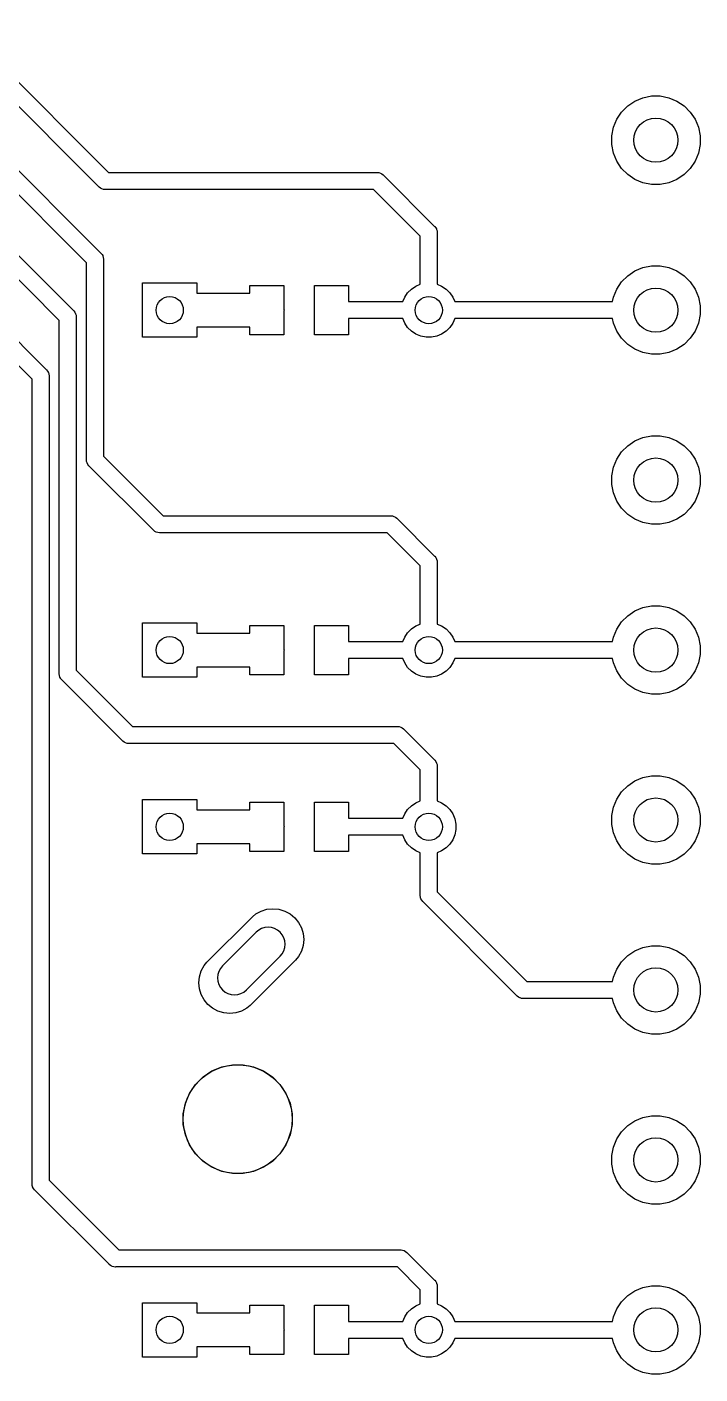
# Model space of a CAD drawing. Extents: x 1.69 to 6.13, y -5.81 to -1.91.
# Drawn here: x 5.059 to 5.839, y -4.283 to -2.723 of the extents above; entities that cross this region are included whole.
import ezdxf

# ---------------------------------------------------------------- set-up
doc = ezdxf.new("R2010")
doc.units = 0
doc.header["$MEASUREMENT"] = 0
doc.layers.add('BLACK', color=7, linetype='CONTINUOUS')

msp = doc.modelspace()

# ---------------------------------------------------------------- linework, layer by layer
at = {"layer": 'BLACK', "linetype": 'CONTINUOUS'}
for p, q in [((4.8221, -2.56015), (5.15368, -2.89173)), ((5.1423, -2.90819), (4.81073, -2.57661)), ((4.81974, -2.66015), (5.14441, -2.98482)), ((5.12795, -2.9962), (4.80836, -2.67661)), ((4.82132, -2.76015), (5.11292, -3.05175)), ((5.09646, -3.06313), (4.80994, -2.77661)), ((5.76316, -2.80897), (5.77247, -2.80512)), ((5.77247, -2.80512), (5.78236, -2.80315)), ((5.78236, -2.80315), (5.79244, -2.80315)), ((5.79244, -2.80315), (5.80233, -2.80512)), ((5.80233, -2.80512), (5.81164, -2.80897)), ((5.74205, -2.83009), (5.74765, -2.8217)), ((5.74765, -2.8217), (5.75478, -2.81458)), ((5.75478, -2.81458), (5.76316, -2.80897)), ((5.81164, -2.80897), (5.82003, -2.81458)), ((5.82003, -2.81458), (5.82716, -2.8217)), ((5.82716, -2.8217), (5.83276, -2.83009)), ((5.73622, -2.84929), (5.73819, -2.8394)), ((5.73819, -2.8394), (5.74205, -2.83009)), ((5.83276, -2.83009), (5.83662, -2.8394)), ((5.83662, -2.8394), (5.83858, -2.84929)), ((5.73622, -2.85937), (5.73622, -2.84929)), ((5.83858, -2.84929), (5.83858, -2.85937)), ((4.82163, -2.86015), (5.08142, -3.11994)), ((5.73819, -2.86926), (5.73622, -2.85937)), ((5.74205, -2.87857), (5.73819, -2.86926)), ((5.83662, -2.86926), (5.83276, -2.87857)), ((5.83858, -2.85937), (5.83662, -2.86926)), ((5.06496, -3.13132), (4.81025, -2.87661)), ((5.74765, -2.88696), (5.74205, -2.87857)), ((5.83276, -2.87857), (5.82716, -2.88696)), ((5.15368, -2.89173), (5.46408, -2.89173)), ((5.46408, -2.89173), (5.46457, -2.89168)), ((5.46457, -2.89168), (5.46505, -2.89173)), ((5.46505, -2.89173), (5.4665, -2.89187)), ((5.4665, -2.89187), (5.46835, -2.89244)), ((5.46835, -2.89244), (5.47006, -2.89335)), ((5.47006, -2.89335), (5.47156, -2.89458)), ((5.47156, -2.89458), (5.47187, -2.89496)), ((5.47187, -2.89496), (5.53103, -2.95412)), ((5.75478, -2.89409), (5.74765, -2.88696)), ((5.76316, -2.89969), (5.75478, -2.89409)), ((5.77247, -2.90354), (5.76316, -2.89969)), ((5.81164, -2.89969), (5.80233, -2.90354)), ((5.82003, -2.89409), (5.81164, -2.89969)), ((5.82716, -2.88696), (5.82003, -2.89409)), ((5.14261, -2.90857), (5.1423, -2.90819)), ((5.14411, -2.9098), (5.14261, -2.90857)), ((5.14515, -2.91035), (5.14411, -2.9098)), ((5.14582, -2.91071), (5.14515, -2.91035)), ((5.14768, -2.91127), (5.14582, -2.91071)), ((5.14961, -2.91146), (5.14768, -2.91127)), ((5.15009, -2.91142), (5.14961, -2.91146)), ((5.46049, -2.91142), (5.15009, -2.91142)), ((5.51457, -2.96549), (5.46049, -2.91142)), ((5.78236, -2.90551), (5.77247, -2.90354)), ((5.79244, -2.90551), (5.78236, -2.90551)), ((5.80233, -2.90354), (5.79244, -2.90551)), ((5.53103, -2.95412), (5.5314, -2.95442)), ((5.5314, -2.95442), (5.53263, -2.95592)), ((5.53263, -2.95592), (5.53328, -2.95713)), ((5.53328, -2.95713), (5.53355, -2.95763)), ((5.53355, -2.95763), (5.53411, -2.95949)), ((5.53411, -2.95949), (5.5343, -2.96142)), ((5.5343, -2.96142), (5.53425, -2.9619)), ((5.53425, -2.9619), (5.53425, -3.02117)), ((5.51457, -3.02117), (5.51457, -2.96549)), ((5.14441, -2.98482), (5.14479, -2.98513)), ((5.14479, -2.98513), (5.14602, -2.98663)), ((5.14602, -2.98663), (5.14677, -2.98803)), ((5.14677, -2.98803), (5.14693, -2.98834)), ((5.14693, -2.98834), (5.1475, -2.9902)), ((5.1475, -2.9902), (5.14769, -2.99213)), ((5.14769, -2.99213), (5.14764, -2.99261)), ((5.14764, -2.99261), (5.14764, -3.22033)), ((5.12795, -3.22393), (5.12795, -2.9962)), ((5.75478, -3.01143), (5.76316, -3.00582)), ((5.76316, -3.00582), (5.77247, -3.00197)), ((5.77247, -3.00197), (5.78236, -3)), ((5.78236, -3), (5.79244, -3)), ((5.79244, -3), (5.80233, -3.00197)), ((5.80233, -3.00197), (5.81164, -3.00582)), ((5.81164, -3.00582), (5.82003, -3.01143)), ((5.19291, -3.01969), (5.25591, -3.01969)), ((5.19291, -3.08268), (5.19291, -3.01969)), ((5.25591, -3.01969), (5.25591, -3.0315)), ((5.31732, -3.0315), (5.31732, -3.02264)), ((5.31732, -3.02264), (5.35669, -3.02264)), ((5.35669, -3.02264), (5.35669, -3.05021)), ((5.39213, -3.07972), (5.39213, -3.02264)), ((5.39213, -3.02264), (5.4315, -3.02264)), ((5.4315, -3.02264), (5.4315, -3.04134)), ((5.49994, -3.0311), (5.50433, -3.02672)), ((5.50433, -3.02672), (5.50949, -3.02327)), ((5.50949, -3.02327), (5.51457, -3.02117)), ((5.53425, -3.02117), (5.53933, -3.02327)), ((5.53933, -3.02327), (5.54449, -3.02672)), ((5.54449, -3.02672), (5.54887, -3.0311)), ((5.73819, -3.03625), (5.74205, -3.02694)), ((5.74205, -3.02694), (5.74765, -3.01856)), ((5.74765, -3.01856), (5.75478, -3.01143)), ((5.82003, -3.01143), (5.82716, -3.01856)), ((5.82716, -3.01856), (5.83276, -3.02694)), ((5.83276, -3.02694), (5.83662, -3.03625)), ((5.25591, -3.0315), (5.31732, -3.0315)), ((5.4315, -3.04134), (5.4944, -3.04134)), ((5.4944, -3.04134), (5.4965, -3.03626)), ((5.4965, -3.03626), (5.49994, -3.0311)), ((5.54887, -3.0311), (5.55232, -3.03626)), ((5.55232, -3.03626), (5.55442, -3.04134)), ((5.55442, -3.04134), (5.73718, -3.04134)), ((5.73718, -3.04134), (5.73819, -3.03625)), ((5.83662, -3.03625), (5.83858, -3.04614)), ((5.11292, -3.05175), (5.11329, -3.05206)), ((5.11329, -3.05206), (5.11452, -3.05356)), ((5.11452, -3.05356), (5.11544, -3.05527)), ((5.11544, -3.05527), (5.116, -3.05713)), ((5.116, -3.05713), (5.11612, -3.0584)), ((5.35669, -3.05021), (5.35679, -3.05118)), ((5.35679, -3.05118), (5.35669, -3.05215)), ((5.35669, -3.05215), (5.35669, -3.07972)), ((5.83858, -3.05622), (5.83662, -3.06611)), ((5.83858, -3.04614), (5.83858, -3.05622)), ((5.09646, -3.47196), (5.09646, -3.06313)), ((5.11612, -3.0584), (5.11619, -3.05906)), ((5.11619, -3.05906), (5.11614, -3.05954)), ((5.11614, -3.05954), (5.11614, -3.46836)), ((5.31732, -3.07087), (5.25591, -3.07087)), ((5.25591, -3.07087), (5.25591, -3.08268)), ((5.31732, -3.07972), (5.31732, -3.07087)), ((5.4944, -3.06102), (5.4315, -3.06102)), ((5.4315, -3.06102), (5.4315, -3.07972)), ((5.4965, -3.0661), (5.4944, -3.06102)), ((5.49994, -3.07126), (5.4965, -3.0661)), ((5.50433, -3.07565), (5.49994, -3.07126)), ((5.54887, -3.07126), (5.54449, -3.07565)), ((5.55232, -3.0661), (5.54887, -3.07126)), ((5.55442, -3.06102), (5.55232, -3.0661)), ((5.73718, -3.06102), (5.55442, -3.06102)), ((5.73819, -3.06611), (5.73718, -3.06102)), ((5.74205, -3.07542), (5.73819, -3.06611)), ((5.83662, -3.06611), (5.83276, -3.07542)), ((5.25591, -3.08268), (5.19291, -3.08268)), ((5.35669, -3.07972), (5.31732, -3.07972)), ((5.4315, -3.07972), (5.39213, -3.07972)), ((5.50949, -3.07909), (5.50433, -3.07565)), ((5.51522, -3.08147), (5.50949, -3.07909)), ((5.52131, -3.08268), (5.51522, -3.08147)), ((5.52751, -3.08268), (5.52131, -3.08268)), ((5.5336, -3.08147), (5.52751, -3.08268)), ((5.53933, -3.07909), (5.5336, -3.08147)), ((5.54449, -3.07565), (5.53933, -3.07909)), ((5.74765, -3.08381), (5.74205, -3.07542)), ((5.75478, -3.09094), (5.74765, -3.08381)), ((5.82716, -3.08381), (5.82003, -3.09094)), ((5.83276, -3.07542), (5.82716, -3.08381)), ((5.76316, -3.09654), (5.75478, -3.09094)), ((5.77247, -3.1004), (5.76316, -3.09654)), ((5.78236, -3.10236), (5.77247, -3.1004)), ((5.79244, -3.10236), (5.78236, -3.10236)), ((5.80233, -3.1004), (5.79244, -3.10236)), ((5.81164, -3.09654), (5.80233, -3.1004)), ((5.82003, -3.09094), (5.81164, -3.09654)), ((5.08142, -3.11994), (5.0818, -3.12025)), ((5.0818, -3.12025), (5.08303, -3.12175)), ((5.06496, -4.06251), (5.06496, -3.13132)), ((5.08303, -3.12175), (5.08378, -3.12315)), ((5.08378, -3.12315), (5.08394, -3.12346)), ((5.08394, -3.12346), (5.0845, -3.12531)), ((5.0845, -3.12531), (5.08469, -3.12724)), ((5.08469, -3.12724), (5.08465, -3.12773)), ((5.08465, -3.12773), (5.08465, -4.05892)), ((5.77247, -3.19882), (5.78236, -3.19685)), ((5.78236, -3.19685), (5.79244, -3.19685)), ((5.79244, -3.19685), (5.80233, -3.19882)), ((5.74765, -3.21541), (5.75478, -3.20828)), ((5.75478, -3.20828), (5.76316, -3.20268)), ((5.76316, -3.20268), (5.77247, -3.19882)), ((5.80233, -3.19882), (5.81164, -3.20268)), ((5.81164, -3.20268), (5.82003, -3.20828)), ((5.82003, -3.20828), (5.82716, -3.21541)), ((5.12791, -3.22441), (5.12795, -3.22393)), ((5.1281, -3.22634), (5.12791, -3.22441)), ((5.12866, -3.22819), (5.1281, -3.22634)), ((5.12957, -3.2299), (5.12866, -3.22819)), ((5.14764, -3.22033), (5.21668, -3.28937)), ((5.73819, -3.2331), (5.74205, -3.22379)), ((5.74205, -3.22379), (5.74765, -3.21541)), ((5.82716, -3.21541), (5.83276, -3.22379)), ((5.83276, -3.22379), (5.83662, -3.2331)), ((5.1308, -3.2314), (5.12957, -3.2299)), ((5.13118, -3.23171), (5.1308, -3.2314)), ((5.2053, -3.30583), (5.13118, -3.23171)), ((5.73622, -3.24299), (5.73819, -3.2331)), ((5.73622, -3.25307), (5.73622, -3.24299)), ((5.83662, -3.2331), (5.83858, -3.24299)), ((5.83858, -3.24299), (5.83858, -3.25307)), ((5.73819, -3.26296), (5.73622, -3.25307)), ((5.83858, -3.25307), (5.83662, -3.26296)), ((5.74205, -3.27227), (5.73819, -3.26296)), ((5.74765, -3.28066), (5.74205, -3.27227)), ((5.83276, -3.27227), (5.82716, -3.28066)), ((5.83662, -3.26296), (5.83276, -3.27227)), ((5.21668, -3.28937), (5.47983, -3.28937)), ((5.47983, -3.28937), (5.48031, -3.28932)), ((5.48031, -3.28932), (5.4808, -3.28937)), ((5.4808, -3.28937), (5.48224, -3.28951)), ((5.48224, -3.28951), (5.4841, -3.29008)), ((5.4841, -3.29008), (5.48581, -3.29099)), ((5.48581, -3.29099), (5.48731, -3.29222)), ((5.75478, -3.28779), (5.74765, -3.28066)), ((5.76316, -3.29339), (5.75478, -3.28779)), ((5.82003, -3.28779), (5.81164, -3.29339)), ((5.82716, -3.28066), (5.82003, -3.28779)), ((5.20561, -3.30621), (5.2053, -3.30583)), ((5.2071, -3.30744), (5.20561, -3.30621)), ((5.20854, -3.3082), (5.2071, -3.30744)), ((5.48731, -3.29222), (5.48762, -3.2926)), ((5.48762, -3.2926), (5.53103, -3.33601)), ((5.77247, -3.29725), (5.76316, -3.29339)), ((5.78236, -3.29921), (5.77247, -3.29725)), ((5.79244, -3.29921), (5.78236, -3.29921)), ((5.80233, -3.29725), (5.79244, -3.29921)), ((5.81164, -3.29339), (5.80233, -3.29725)), ((5.20881, -3.30835), (5.20854, -3.3082)), ((5.21067, -3.30891), (5.20881, -3.30835)), ((5.2126, -3.3091), (5.21067, -3.30891)), ((5.21308, -3.30906), (5.2126, -3.3091)), ((5.47624, -3.30906), (5.21308, -3.30906)), ((5.51457, -3.34738), (5.47624, -3.30906)), ((5.53103, -3.33601), (5.5314, -3.33631)), ((5.5314, -3.33631), (5.53263, -3.33781)), ((5.53263, -3.33781), (5.53292, -3.33836)), ((5.53292, -3.33836), (5.53355, -3.33952)), ((5.51457, -3.41487), (5.51457, -3.34738)), ((5.53355, -3.33952), (5.53411, -3.34138)), ((5.53411, -3.34138), (5.5343, -3.34331)), ((5.5343, -3.34331), (5.53425, -3.34379)), ((5.53425, -3.34379), (5.53425, -3.41487)), ((5.75478, -3.40513), (5.76316, -3.39953)), ((5.76316, -3.39953), (5.77247, -3.39567)), ((5.77247, -3.39567), (5.78236, -3.3937)), ((5.78236, -3.3937), (5.79244, -3.3937)), ((5.79244, -3.3937), (5.80233, -3.39567)), ((5.80233, -3.39567), (5.81164, -3.39953)), ((5.81164, -3.39953), (5.82003, -3.40513)), ((5.19291, -3.41339), (5.25591, -3.41339)), ((5.19291, -3.47638), (5.19291, -3.41339)), ((5.25591, -3.41339), (5.25591, -3.4252)), ((5.31732, -3.4252), (5.31732, -3.41634)), ((5.31732, -3.41634), (5.35669, -3.41634)), ((5.35669, -3.41634), (5.35669, -3.44391)), ((5.39213, -3.47343), (5.39213, -3.41634)), ((5.39213, -3.41634), (5.4315, -3.41634)), ((5.4315, -3.41634), (5.4315, -3.43504)), ((5.50433, -3.42042), (5.50949, -3.41697)), ((5.50949, -3.41697), (5.51457, -3.41487)), ((5.53425, -3.41487), (5.53933, -3.41697)), ((5.53933, -3.41697), (5.54449, -3.42042)), ((5.74205, -3.42064), (5.74765, -3.41226)), ((5.74765, -3.41226), (5.75478, -3.40513)), ((5.82003, -3.40513), (5.82716, -3.41226)), ((5.82716, -3.41226), (5.83276, -3.42064)), ((5.25591, -3.4252), (5.31732, -3.4252)), ((5.4944, -3.43504), (5.4965, -3.42996)), ((5.4965, -3.42996), (5.49994, -3.4248)), ((5.49994, -3.4248), (5.50433, -3.42042)), ((5.54449, -3.42042), (5.54887, -3.4248)), ((5.54887, -3.4248), (5.55232, -3.42996)), ((5.55232, -3.42996), (5.55442, -3.43504)), ((5.73718, -3.43504), (5.73819, -3.42995)), ((5.73819, -3.42995), (5.74205, -3.42064)), ((5.83276, -3.42064), (5.83662, -3.42995)), ((5.83662, -3.42995), (5.83858, -3.43984)), ((5.35669, -3.44391), (5.35679, -3.44488)), ((5.35679, -3.44488), (5.35669, -3.44585)), ((5.35669, -3.44585), (5.35669, -3.47343)), ((5.4315, -3.43504), (5.4944, -3.43504)), ((5.55442, -3.43504), (5.73718, -3.43504)), ((5.83858, -3.43984), (5.83858, -3.44992)), ((5.4944, -3.45472), (5.4315, -3.45472)), ((5.4315, -3.45472), (5.4315, -3.47343)), ((5.4965, -3.4598), (5.4944, -3.45472)), ((5.49994, -3.46496), (5.4965, -3.4598)), ((5.55232, -3.4598), (5.54887, -3.46496)), ((5.55442, -3.45472), (5.55232, -3.4598)), ((5.73718, -3.45472), (5.55442, -3.45472)), ((5.73819, -3.45981), (5.73718, -3.45472)), ((5.74205, -3.46913), (5.73819, -3.45981)), ((5.83662, -3.45981), (5.83276, -3.46913)), ((5.83858, -3.44992), (5.83662, -3.45981)), ((5.09641, -3.47244), (5.09646, -3.47196)), ((5.0966, -3.47437), (5.09641, -3.47244)), ((5.09716, -3.47623), (5.0966, -3.47437)), ((5.09785, -3.47751), (5.09716, -3.47623)), ((5.09808, -3.47794), (5.09785, -3.47751)), ((5.09931, -3.47943), (5.09808, -3.47794)), ((5.09968, -3.47974), (5.09931, -3.47943)), ((5.11614, -3.46836), (5.18124, -3.53346)), ((5.25591, -3.47638), (5.19291, -3.47638)), ((5.31732, -3.46457), (5.25591, -3.46457)), ((5.25591, -3.46457), (5.25591, -3.47638)), ((5.31732, -3.47343), (5.31732, -3.46457)), ((5.35669, -3.47343), (5.31732, -3.47343)), ((5.4315, -3.47343), (5.39213, -3.47343)), ((5.50433, -3.46935), (5.49994, -3.46496)), ((5.50949, -3.47279), (5.50433, -3.46935)), ((5.51522, -3.47517), (5.50949, -3.47279)), ((5.52131, -3.47638), (5.51522, -3.47517)), ((5.52751, -3.47638), (5.52131, -3.47638)), ((5.5336, -3.47517), (5.52751, -3.47638)), ((5.53933, -3.47279), (5.5336, -3.47517)), ((5.54449, -3.46935), (5.53933, -3.47279)), ((5.54887, -3.46496), (5.54449, -3.46935)), ((5.74765, -3.47751), (5.74205, -3.46913)), ((5.75478, -3.48464), (5.74765, -3.47751)), ((5.82716, -3.47751), (5.82003, -3.48464)), ((5.83276, -3.46913), (5.82716, -3.47751)), ((5.16986, -3.54993), (5.09968, -3.47974)), ((5.76316, -3.49024), (5.75478, -3.48464)), ((5.77247, -3.4941), (5.76316, -3.49024)), ((5.78236, -3.49606), (5.77247, -3.4941)), ((5.80233, -3.4941), (5.79244, -3.49606)), ((5.81164, -3.49024), (5.80233, -3.4941)), ((5.82003, -3.48464), (5.81164, -3.49024)), ((5.79244, -3.49606), (5.78236, -3.49606)), ((5.18124, -3.53346), (5.48771, -3.53346)), ((5.48771, -3.53346), (5.48819, -3.53342)), ((5.48819, -3.53342), (5.48867, -3.53346)), ((5.48867, -3.53346), (5.49012, -3.53361)), ((5.49012, -3.53361), (5.49197, -3.53417)), ((5.49197, -3.53417), (5.49368, -3.53508)), ((5.49368, -3.53508), (5.49518, -3.53631)), ((5.49518, -3.53631), (5.49549, -3.53669)), ((5.49549, -3.53669), (5.53103, -3.57223)), ((5.17017, -3.5503), (5.16986, -3.54993)), ((5.17167, -3.55153), (5.17017, -3.5503)), ((5.17338, -3.55244), (5.17167, -3.55153)), ((5.17524, -3.55301), (5.17338, -3.55244)), ((5.17668, -3.55315), (5.17524, -3.55301)), ((5.17717, -3.5532), (5.17668, -3.55315)), ((5.17668, -3.55315), (5.17668, -3.55315)), ((5.17765, -3.55315), (5.17717, -3.5532)), ((5.48411, -3.55315), (5.17765, -3.55315)), ((5.51457, -3.5836), (5.48411, -3.55315)), ((5.53103, -3.57223), (5.5314, -3.57253)), ((5.5314, -3.57253), (5.53263, -3.57403)), ((5.51457, -3.61959), (5.51457, -3.5836)), ((5.53263, -3.57403), (5.53355, -3.57574)), ((5.53355, -3.57574), (5.53411, -3.5776)), ((5.53411, -3.5776), (5.53423, -3.57878)), ((5.53423, -3.57878), (5.5343, -3.57953)), ((5.5343, -3.57953), (5.53425, -3.58001)), ((5.53425, -3.58001), (5.53425, -3.61959)), ((5.74765, -3.60911), (5.75478, -3.60198)), ((5.75478, -3.60198), (5.76316, -3.59638)), ((5.76316, -3.59638), (5.77247, -3.59252)), ((5.77247, -3.59252), (5.78236, -3.59055)), ((5.78236, -3.59055), (5.79244, -3.59055)), ((5.79244, -3.59055), (5.80233, -3.59252)), ((5.80233, -3.59252), (5.81164, -3.59638)), ((5.81164, -3.59638), (5.82003, -3.60198)), ((5.82003, -3.60198), (5.82716, -3.60911)), ((5.19291, -3.61811), (5.25591, -3.61811)), ((5.19291, -3.6811), (5.19291, -3.61811)), ((5.25591, -3.61811), (5.25591, -3.62992)), ((5.50949, -3.62169), (5.51457, -3.61959)), ((5.53425, -3.61959), (5.53933, -3.62169)), ((5.73819, -3.6268), (5.74205, -3.61749)), ((5.74205, -3.61749), (5.74765, -3.60911)), ((5.82716, -3.60911), (5.83276, -3.61749)), ((5.83276, -3.61749), (5.83662, -3.6268)), ((5.25591, -3.62992), (5.31732, -3.62992)), ((5.31732, -3.62992), (5.31732, -3.62106)), ((5.31732, -3.62106), (5.35669, -3.62106)), ((5.35669, -3.62106), (5.35669, -3.64864)), ((5.39213, -3.67815), (5.39213, -3.62106)), ((5.39213, -3.62106), (5.4315, -3.62106)), ((5.4315, -3.62106), (5.4315, -3.63976)), ((5.4944, -3.63976), (5.4965, -3.63469)), ((5.4965, -3.63469), (5.49994, -3.62953)), ((5.49994, -3.62953), (5.50433, -3.62514)), ((5.50433, -3.62514), (5.50949, -3.62169)), ((5.53933, -3.62169), (5.54449, -3.62514)), ((5.54449, -3.62514), (5.54887, -3.62953)), ((5.54887, -3.62953), (5.55232, -3.63469)), ((5.55232, -3.63469), (5.5547, -3.64042)), ((5.73622, -3.63669), (5.73819, -3.6268)), ((5.83662, -3.6268), (5.83858, -3.63669)), ((5.35669, -3.64864), (5.35679, -3.64961)), ((5.35679, -3.64961), (5.35669, -3.65057)), ((5.35669, -3.65057), (5.35669, -3.67815)), ((5.4315, -3.63976), (5.4944, -3.63976)), ((5.5547, -3.64042), (5.55591, -3.6465)), ((5.55591, -3.6465), (5.55591, -3.65271)), ((5.73622, -3.64677), (5.73622, -3.63669)), ((5.73819, -3.65666), (5.73622, -3.64677)), ((5.83858, -3.64677), (5.83662, -3.65666)), ((5.83858, -3.63669), (5.83858, -3.64677)), ((5.4944, -3.65945), (5.4315, -3.65945)), ((5.4315, -3.65945), (5.4315, -3.67815)), ((5.4965, -3.66453), (5.4944, -3.65945)), ((5.49994, -3.66968), (5.4965, -3.66453)), ((5.55232, -3.66453), (5.54887, -3.66968)), ((5.5547, -3.65879), (5.55232, -3.66453)), ((5.55591, -3.65271), (5.5547, -3.65879)), ((5.74205, -3.66598), (5.73819, -3.65666)), ((5.74765, -3.67436), (5.74205, -3.66598)), ((5.83276, -3.66598), (5.82716, -3.67436)), ((5.83662, -3.65666), (5.83276, -3.66598)), ((5.25591, -3.6811), (5.19291, -3.6811)), ((5.31732, -3.66929), (5.25591, -3.66929)), ((5.25591, -3.66929), (5.25591, -3.6811)), ((5.31732, -3.67815), (5.31732, -3.66929)), ((5.35669, -3.67815), (5.31732, -3.67815)), ((5.4315, -3.67815), (5.39213, -3.67815)), ((5.50433, -3.67407), (5.49994, -3.66968)), ((5.50949, -3.67752), (5.50433, -3.67407)), ((5.51457, -3.67962), (5.50949, -3.67752)), ((5.51457, -3.72865), (5.51457, -3.67962)), ((5.53933, -3.67752), (5.53425, -3.67962)), ((5.53425, -3.67962), (5.53425, -3.72506)), ((5.54449, -3.67407), (5.53933, -3.67752)), ((5.54887, -3.66968), (5.54449, -3.67407)), ((5.75478, -3.68149), (5.74765, -3.67436)), ((5.76316, -3.68709), (5.75478, -3.68149)), ((5.82003, -3.68149), (5.81164, -3.68709)), ((5.82716, -3.67436), (5.82003, -3.68149)), ((5.77247, -3.69095), (5.76316, -3.68709)), ((5.78236, -3.69291), (5.77247, -3.69095)), ((5.79244, -3.69291), (5.78236, -3.69291)), ((5.80233, -3.69095), (5.79244, -3.69291)), ((5.81164, -3.68709), (5.80233, -3.69095)), ((5.51452, -3.72913), (5.51457, -3.72865)), ((5.53425, -3.72506), (5.63794, -3.82874)), ((5.33701, -3.74514), (5.34395, -3.74446)), ((5.34395, -3.74446), (5.3509, -3.74514)), ((5.51471, -3.73106), (5.51452, -3.72913)), ((5.51498, -3.73195), (5.51471, -3.73106)), ((5.51527, -3.73292), (5.51498, -3.73195)), ((5.51619, -3.73463), (5.51527, -3.73292)), ((5.51742, -3.73613), (5.51619, -3.73463)), ((5.51779, -3.73644), (5.51742, -3.73613)), ((5.62656, -3.8452), (5.51779, -3.73644)), ((5.26756, -3.80635), (5.32013, -3.75378)), ((5.32013, -3.75378), (5.32417, -3.75046)), ((5.32417, -3.75046), (5.33033, -3.74717)), ((5.33033, -3.74717), (5.33701, -3.74514)), ((5.3509, -3.74514), (5.35758, -3.74717)), ((5.35758, -3.74717), (5.36373, -3.75046)), ((5.36373, -3.75046), (5.36913, -3.75489)), ((5.36913, -3.75489), (5.37356, -3.76028)), ((5.37356, -3.76028), (5.37685, -3.76644)), ((5.32447, -3.77171), (5.28549, -3.81069)), ((5.32745, -3.76926), (5.32447, -3.77171)), ((5.33085, -3.76744), (5.32745, -3.76926)), ((5.33454, -3.76632), (5.33085, -3.76744)), ((5.33838, -3.76595), (5.33454, -3.76632)), ((5.34223, -3.76632), (5.33838, -3.76595)), ((5.34592, -3.76744), (5.34223, -3.76632)), ((5.34932, -3.76926), (5.34592, -3.76744)), ((5.3523, -3.77171), (5.34932, -3.76926)), ((5.35475, -3.77469), (5.3523, -3.77171)), ((5.35657, -3.7781), (5.35475, -3.77469)), ((5.37685, -3.76644), (5.37887, -3.77312)), ((5.37887, -3.77312), (5.37956, -3.78006)), ((5.35769, -3.78179), (5.35657, -3.7781)), ((5.35657, -3.79316), (5.35769, -3.78947)), ((5.35807, -3.78563), (5.35769, -3.78179)), ((5.35769, -3.78947), (5.35807, -3.78563)), ((5.37887, -3.78701), (5.37685, -3.79369)), ((5.37956, -3.78006), (5.37887, -3.78701)), ((5.76316, -3.79323), (5.77247, -3.78937)), ((5.77247, -3.78937), (5.78236, -3.7874)), ((5.78236, -3.7874), (5.79244, -3.7874)), ((5.79244, -3.7874), (5.80233, -3.78937)), ((5.80233, -3.78937), (5.81164, -3.79323)), ((5.26424, -3.81039), (5.26756, -3.80635)), ((5.31333, -3.83852), (5.3523, -3.79955)), ((5.37024, -3.80389), (5.31767, -3.85646)), ((5.3523, -3.79955), (5.35475, -3.79657)), ((5.35475, -3.79657), (5.35657, -3.79316)), ((5.37356, -3.79984), (5.37024, -3.80389)), ((5.37685, -3.79369), (5.37356, -3.79984)), ((5.74205, -3.81434), (5.74765, -3.80596)), ((5.74765, -3.80596), (5.75478, -3.79883)), ((5.75478, -3.79883), (5.76316, -3.79323)), ((5.81164, -3.79323), (5.82003, -3.79883)), ((5.82003, -3.79883), (5.82716, -3.80596)), ((5.82716, -3.80596), (5.83276, -3.81434)), ((5.25892, -3.82323), (5.26095, -3.81655)), ((5.26095, -3.81655), (5.26424, -3.81039)), ((5.2801, -3.82076), (5.27973, -3.82461)), ((5.28122, -3.81707), (5.2801, -3.82076)), ((5.28304, -3.81367), (5.28122, -3.81707)), ((5.28549, -3.81069), (5.28304, -3.81367)), ((5.73819, -3.82365), (5.74205, -3.81434)), ((5.83276, -3.81434), (5.83662, -3.82365)), ((5.25824, -3.83017), (5.25892, -3.82323)), ((5.25892, -3.83712), (5.25824, -3.83017)), ((5.26095, -3.8438), (5.25892, -3.83712)), ((5.27973, -3.82461), (5.2801, -3.82845)), ((5.2801, -3.82845), (5.28122, -3.83214)), ((5.28122, -3.83214), (5.28304, -3.83554)), ((5.28304, -3.83554), (5.28549, -3.83852)), ((5.63794, -3.82874), (5.73718, -3.82874)), ((5.73718, -3.82874), (5.73819, -3.82365)), ((5.83662, -3.82365), (5.83858, -3.83354)), ((5.83858, -3.83354), (5.83858, -3.84362)), ((5.26424, -3.84995), (5.26095, -3.8438)), ((5.26867, -3.85535), (5.26424, -3.84995)), ((5.28549, -3.83852), (5.28847, -3.84097)), ((5.28847, -3.84097), (5.29188, -3.84279)), ((5.29188, -3.84279), (5.29557, -3.84391)), ((5.29557, -3.84391), (5.29941, -3.84429)), ((5.29941, -3.84429), (5.30325, -3.84391)), ((5.30325, -3.84391), (5.30694, -3.84279)), ((5.30694, -3.84279), (5.31035, -3.84097)), ((5.31035, -3.84097), (5.31333, -3.83852)), ((5.62686, -3.84558), (5.62656, -3.8452)), ((5.62836, -3.84681), (5.62686, -3.84558)), ((5.62985, -3.8476), (5.62836, -3.84681)), ((5.63007, -3.84772), (5.62985, -3.8476)), ((5.63193, -3.84828), (5.63007, -3.84772)), ((5.63386, -3.84847), (5.63193, -3.84828)), ((5.63434, -3.84843), (5.63386, -3.84847)), ((5.73718, -3.84843), (5.63434, -3.84843)), ((5.73819, -3.85351), (5.73718, -3.84843)), ((5.74205, -3.86283), (5.73819, -3.85351)), ((5.83662, -3.85351), (5.83276, -3.86283)), ((5.83858, -3.84362), (5.83662, -3.85351)), ((5.27406, -3.85978), (5.26867, -3.85535)), ((5.28022, -3.86307), (5.27406, -3.85978)), ((5.2869, -3.86509), (5.28022, -3.86307)), ((5.29384, -3.86578), (5.2869, -3.86509)), ((5.30079, -3.86509), (5.29384, -3.86578)), ((5.30747, -3.86307), (5.30079, -3.86509)), ((5.31362, -3.85978), (5.30747, -3.86307)), ((5.31767, -3.85646), (5.31362, -3.85978)), ((5.74765, -3.87121), (5.74205, -3.86283)), ((5.83276, -3.86283), (5.82716, -3.87121)), ((5.75478, -3.87834), (5.74765, -3.87121)), ((5.76316, -3.88394), (5.75478, -3.87834)), ((5.77247, -3.8878), (5.76316, -3.88394)), ((5.81164, -3.88394), (5.80233, -3.8878)), ((5.82003, -3.87834), (5.81164, -3.88394)), ((5.82716, -3.87121), (5.82003, -3.87834)), ((5.78236, -3.88976), (5.77247, -3.8878)), ((5.79244, -3.88976), (5.78236, -3.88976)), ((5.80233, -3.8878), (5.79244, -3.88976)), ((5.27331, -3.93237), (5.28478, -3.92762)), ((5.28478, -3.92762), (5.29695, -3.9252)), ((5.29695, -3.9252), (5.30935, -3.9252)), ((5.30935, -3.9252), (5.32152, -3.92762)), ((5.32152, -3.92762), (5.33299, -3.93237)), ((5.25422, -3.94803), (5.26299, -3.93926)), ((5.26299, -3.93926), (5.27331, -3.93237)), ((5.33299, -3.93237), (5.3433, -3.93926)), ((5.3433, -3.93926), (5.35208, -3.94803)), ((5.24258, -3.96981), (5.24733, -3.95835)), ((5.24733, -3.95835), (5.25422, -3.94803)), ((5.35208, -3.94803), (5.35897, -3.95835)), ((5.35897, -3.95835), (5.36372, -3.96981)), ((5.24016, -3.98198), (5.24258, -3.96981)), ((5.36372, -3.96981), (5.36614, -3.98198)), ((5.24016, -3.99439), (5.24016, -3.98198)), ((5.36614, -3.98198), (5.36614, -3.99439)), ((5.75478, -3.99568), (5.76316, -3.99008)), ((5.76316, -3.99008), (5.77247, -3.98622)), ((5.77247, -3.98622), (5.78236, -3.98425)), ((5.78236, -3.98425), (5.79244, -3.98425)), ((5.79244, -3.98425), (5.80233, -3.98622)), ((5.80233, -3.98622), (5.81164, -3.99008)), ((5.81164, -3.99008), (5.82003, -3.99568)), ((5.24258, -4.00656), (5.24016, -3.99439)), ((5.24733, -4.01803), (5.24258, -4.00656)), ((5.36372, -4.00656), (5.35897, -4.01803)), ((5.36614, -3.99439), (5.36372, -4.00656)), ((5.74205, -4.01119), (5.74765, -4.00281)), ((5.74765, -4.00281), (5.75478, -3.99568)), ((5.82003, -3.99568), (5.82716, -4.00281)), ((5.82716, -4.00281), (5.83276, -4.01119)), ((5.25422, -4.02834), (5.24733, -4.01803)), ((5.35897, -4.01803), (5.35208, -4.02834)), ((5.73622, -4.03039), (5.73819, -4.0205)), ((5.73819, -4.0205), (5.74205, -4.01119)), ((5.83276, -4.01119), (5.83662, -4.0205)), ((5.83662, -4.0205), (5.83858, -4.03039)), ((5.26299, -4.03712), (5.25422, -4.02834)), ((5.27331, -4.04401), (5.26299, -4.03712)), ((5.3433, -4.03712), (5.33299, -4.04401)), ((5.35208, -4.02834), (5.3433, -4.03712)), ((5.73622, -4.04047), (5.73622, -4.03039)), ((5.73819, -4.05036), (5.73622, -4.04047)), ((5.83858, -4.04047), (5.83662, -4.05036)), ((5.83858, -4.03039), (5.83858, -4.04047)), ((5.28478, -4.04876), (5.27331, -4.04401)), ((5.29695, -4.05118), (5.28478, -4.04876)), ((5.30935, -4.05118), (5.29695, -4.05118)), ((5.32152, -4.04876), (5.30935, -4.05118)), ((5.33299, -4.04401), (5.32152, -4.04876)), ((5.74205, -4.05968), (5.73819, -4.05036)), ((5.83662, -4.05036), (5.83276, -4.05968)), ((5.06491, -4.06299), (5.06496, -4.06251)), ((5.0651, -4.06492), (5.06491, -4.06299)), ((5.06546, -4.06609), (5.0651, -4.06492)), ((5.06567, -4.06678), (5.06546, -4.06609)), ((5.06658, -4.06849), (5.06567, -4.06678)), ((5.06781, -4.06999), (5.06658, -4.06849)), ((5.06819, -4.07029), (5.06781, -4.06999)), ((5.15412, -4.15622), (5.06819, -4.07029)), ((5.08465, -4.05892), (5.16549, -4.13976)), ((5.74765, -4.06806), (5.74205, -4.05968)), ((5.75478, -4.07519), (5.74765, -4.06806)), ((5.82716, -4.06806), (5.82003, -4.07519)), ((5.83276, -4.05968), (5.82716, -4.06806)), ((5.76316, -4.08079), (5.75478, -4.07519)), ((5.77247, -4.08465), (5.76316, -4.08079)), ((5.78236, -4.08661), (5.77247, -4.08465)), ((5.79244, -4.08661), (5.78236, -4.08661)), ((5.80233, -4.08465), (5.79244, -4.08661)), ((5.81164, -4.08079), (5.80233, -4.08465)), ((5.82003, -4.07519), (5.81164, -4.08079)), ((5.16549, -4.13976), (5.49164, -4.13976)), ((5.49164, -4.13976), (5.49213, -4.13972)), ((5.49213, -4.13972), (5.49261, -4.13976)), ((5.49261, -4.13976), (5.49406, -4.13991)), ((5.49406, -4.13991), (5.49591, -4.14047)), ((5.49591, -4.14047), (5.49762, -4.14138)), ((5.49762, -4.14138), (5.49912, -4.14261)), ((5.49912, -4.14261), (5.49943, -4.14299)), ((5.49943, -4.14299), (5.53103, -4.17459)), ((5.15442, -4.1566), (5.15412, -4.15622)), ((5.15592, -4.15783), (5.15442, -4.1566)), ((5.1575, -4.15867), (5.15592, -4.15783)), ((5.15763, -4.15874), (5.1575, -4.15867)), ((5.15949, -4.15931), (5.15763, -4.15874)), ((5.16142, -4.1595), (5.15949, -4.15931)), ((5.1619, -4.15945), (5.16142, -4.1595)), ((5.48805, -4.15945), (5.1619, -4.15945)), ((5.51457, -4.18597), (5.48805, -4.15945)), ((5.53103, -4.17459), (5.5314, -4.1749)), ((5.5314, -4.1749), (5.53263, -4.1764)), ((5.53263, -4.1764), (5.53337, -4.17777)), ((5.53337, -4.17777), (5.53355, -4.1781)), ((5.53355, -4.1781), (5.53411, -4.17996)), ((5.53411, -4.17996), (5.5343, -4.18189)), ((5.77247, -4.18307), (5.78236, -4.1811)), ((5.78236, -4.1811), (5.79244, -4.1811)), ((5.79244, -4.1811), (5.80233, -4.18307)), ((5.51457, -4.20227), (5.51457, -4.18597)), ((5.5343, -4.18189), (5.53425, -4.18237)), ((5.53425, -4.18237), (5.53425, -4.20227)), ((5.74765, -4.19966), (5.75478, -4.19253)), ((5.75478, -4.19253), (5.76316, -4.18693)), ((5.76316, -4.18693), (5.77247, -4.18307)), ((5.80233, -4.18307), (5.81164, -4.18693)), ((5.81164, -4.18693), (5.82003, -4.19253)), ((5.82003, -4.19253), (5.82716, -4.19966)), ((5.19291, -4.20079), (5.25591, -4.20079)), ((5.19291, -4.26378), (5.19291, -4.20079)), ((5.25591, -4.20079), (5.25591, -4.2126)), ((5.25591, -4.2126), (5.31732, -4.2126)), ((5.31732, -4.2126), (5.31732, -4.20374)), ((5.31732, -4.20374), (5.35669, -4.20374)), ((5.35669, -4.20374), (5.35669, -4.23132)), ((5.39213, -4.26083), (5.39213, -4.20374)), ((5.39213, -4.20374), (5.4315, -4.20374)), ((5.4315, -4.20374), (5.4315, -4.22244)), ((5.4965, -4.21736), (5.49994, -4.21221)), ((5.49994, -4.21221), (5.50433, -4.20782)), ((5.50433, -4.20782), (5.50949, -4.20437)), ((5.50949, -4.20437), (5.51457, -4.20227)), ((5.53425, -4.20227), (5.53933, -4.20437)), ((5.53933, -4.20437), (5.54449, -4.20782)), ((5.54449, -4.20782), (5.54887, -4.21221)), ((5.54887, -4.21221), (5.55232, -4.21736)), ((5.73819, -4.21735), (5.74205, -4.20804)), ((5.74205, -4.20804), (5.74765, -4.19966)), ((5.82716, -4.19966), (5.83276, -4.20804)), ((5.83276, -4.20804), (5.83662, -4.21735)), ((5.4315, -4.22244), (5.4944, -4.22244)), ((5.4944, -4.22244), (5.4965, -4.21736)), ((5.55232, -4.21736), (5.55442, -4.22244)), ((5.55442, -4.22244), (5.73718, -4.22244)), ((5.73718, -4.22244), (5.73819, -4.21735)), ((5.83662, -4.21735), (5.83858, -4.22724)), ((5.83858, -4.22724), (5.83858, -4.23732)), ((5.35669, -4.23132), (5.35679, -4.23228)), ((5.35679, -4.23228), (5.35669, -4.23325)), ((5.35669, -4.23325), (5.35669, -4.26083)), ((5.4944, -4.24213), (5.4315, -4.24213)), ((5.4315, -4.24213), (5.4315, -4.26083)), ((5.4965, -4.2472), (5.4944, -4.24213)), ((5.55442, -4.24213), (5.55232, -4.2472)), ((5.73718, -4.24213), (5.55442, -4.24213)), ((5.73819, -4.24721), (5.73718, -4.24213)), ((5.83858, -4.23732), (5.83662, -4.24721)), ((5.31732, -4.25197), (5.25591, -4.25197)), ((5.25591, -4.25197), (5.25591, -4.26378)), ((5.31732, -4.26083), (5.31732, -4.25197)), ((5.49994, -4.25236), (5.4965, -4.2472)), ((5.50433, -4.25675), (5.49994, -4.25236)), ((5.50949, -4.26019), (5.50433, -4.25675)), ((5.54449, -4.25675), (5.53933, -4.26019)), ((5.54887, -4.25236), (5.54449, -4.25675)), ((5.55232, -4.2472), (5.54887, -4.25236)), ((5.74205, -4.25653), (5.73819, -4.24721)), ((5.74765, -4.26491), (5.74205, -4.25653)), ((5.83276, -4.25653), (5.82716, -4.26491)), ((5.83662, -4.24721), (5.83276, -4.25653)), ((5.25591, -4.26378), (5.19291, -4.26378)), ((5.35669, -4.26083), (5.31732, -4.26083)), ((5.4315, -4.26083), (5.39213, -4.26083)), ((5.51522, -4.26257), (5.50949, -4.26019)), ((5.52131, -4.26378), (5.51522, -4.26257)), ((5.52751, -4.26378), (5.52131, -4.26378)), ((5.5336, -4.26257), (5.52751, -4.26378)), ((5.53933, -4.26019), (5.5336, -4.26257)), ((5.75478, -4.27204), (5.74765, -4.26491)), ((5.76316, -4.27764), (5.75478, -4.27204)), ((5.82003, -4.27204), (5.81164, -4.27764)), ((5.82716, -4.26491), (5.82003, -4.27204)), ((5.77247, -4.2815), (5.76316, -4.27764)), ((5.78236, -4.28346), (5.77247, -4.2815)), ((5.79244, -4.28346), (5.78236, -4.28346)), ((5.80233, -4.2815), (5.79244, -4.28346)), ((5.81164, -4.27764), (5.80233, -4.2815))]:
    msp.add_line(p, q, dxfattribs=at)
at = {"layer": 'BLACK'}
for centre, radius in [((5.7874, -2.85433), 0.02559), ((5.7874, -3.05118), 0.02559), ((5.22441, -3.05118), 0.01575), ((5.22441, -3.05118), 0.01575), ((5.52441, -3.05118), 0.01575), ((5.7874, -3.24803), 0.02559), ((5.22441, -3.44488), 0.01575), ((5.22441, -3.44488), 0.01575), ((5.52441, -3.44488), 0.01575), ((5.7874, -3.44488), 0.02559), ((5.7874, -3.64173), 0.02559), ((5.22441, -3.64961), 0.01575), ((5.22441, -3.64961), 0.01575), ((5.52441, -3.64961), 0.01575), ((5.7874, -3.83858), 0.02559), ((5.30315, -3.98819), 0.06299), ((5.7874, -4.03543), 0.02559), ((5.7874, -4.23228), 0.02559), ((5.22441, -4.23228), 0.01575), ((5.22441, -4.23228), 0.01575), ((5.52441, -4.23228), 0.01575)]:
    msp.add_circle(centre, radius, dxfattribs=at)

doc.saveas('drawing.dxf')
